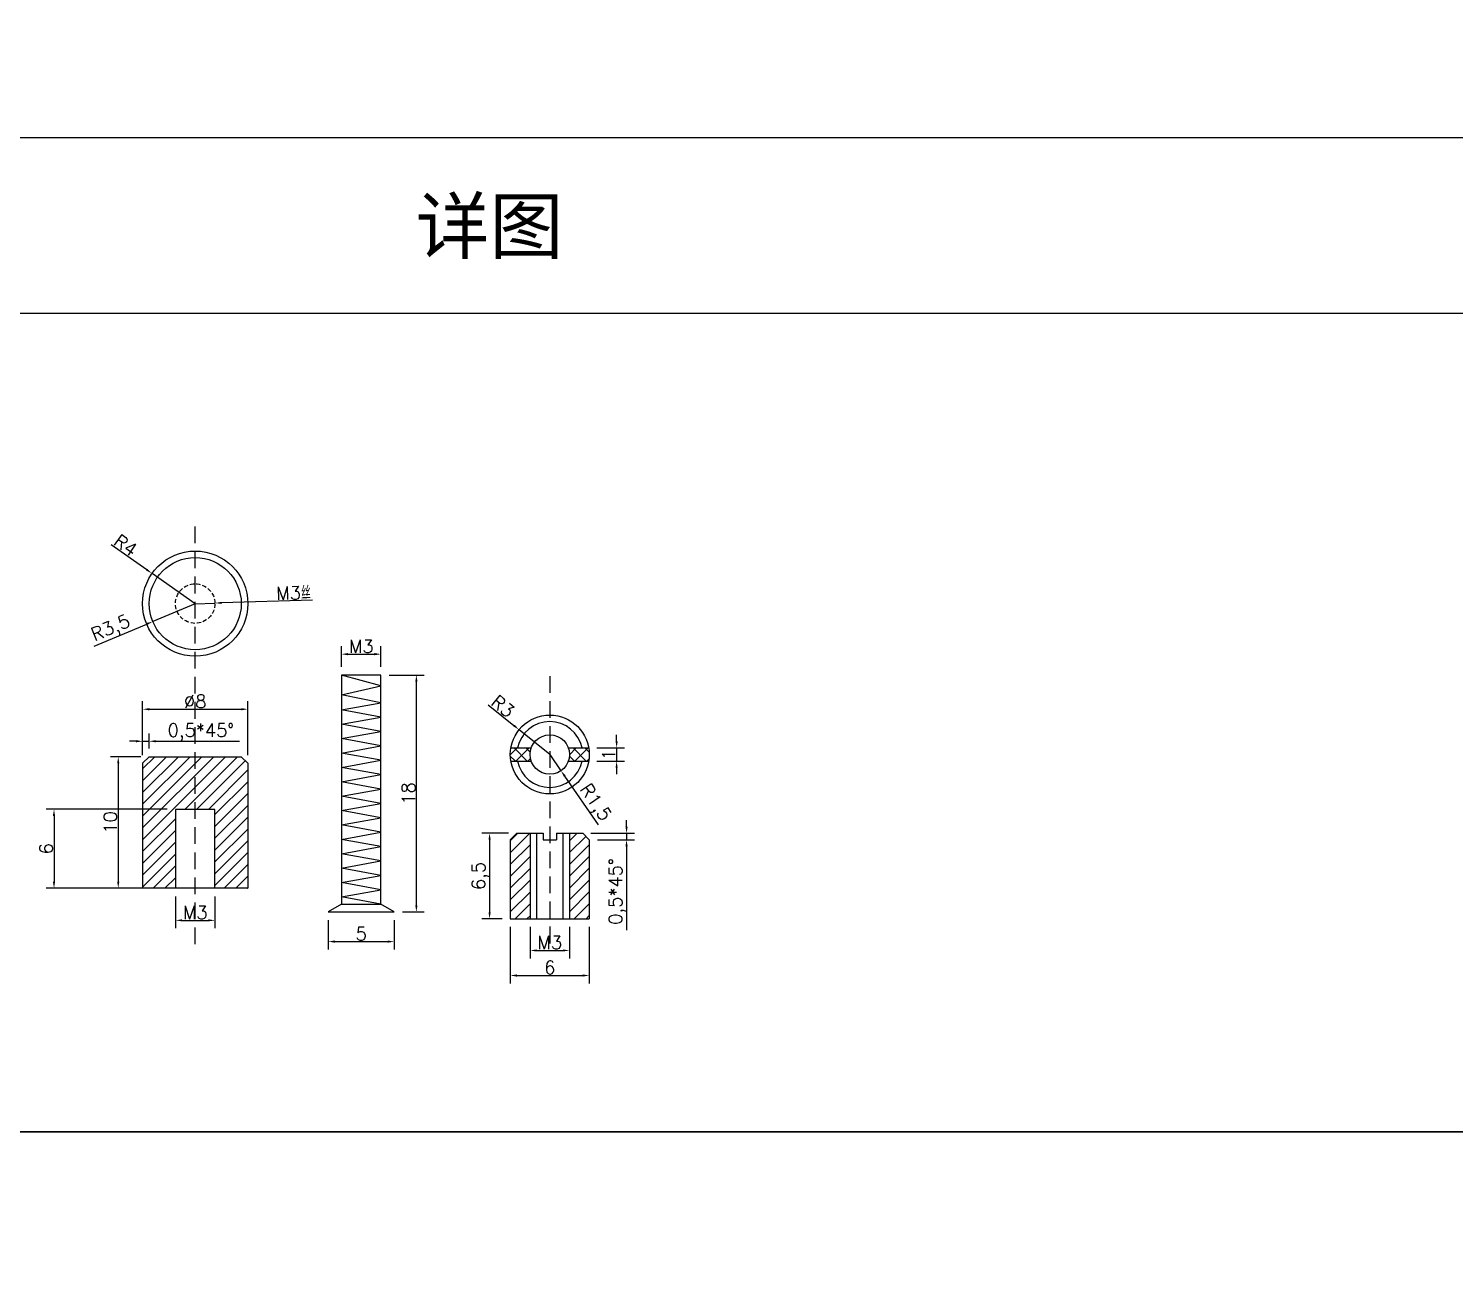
# Model space of a CAD drawing. Header units: millimetres. Extents: x 6817 to 10425, y -2870 to -164.
# Drawn here: x 10195.1 to 10303.4, y -864.2 to -769.8 of the extents above; entities that cross this region are included whole.
import ezdxf

# ---------------------------------------------------------------- set-up
doc = ezdxf.new("R2010")
doc.units = ezdxf.units.MM
doc.linetypes.add('HIDDEN', pattern=[9.525, 6.35, -3.175])
doc.layers.add('图层2', color=108, linetype='Continuous')
doc.styles.get("Standard").update_dxf_attribs({"font": 'txt', "bigfont": 'gbcbig.shx'})
doc.dimstyles.new('ISO-25', dxfattribs={"dimtxt": 1, "dimasz": 0.5, "dimexe": 0.6, "dimexo": 0.625, "dimgap": 0.1, "dimtad": 1, "dimtxsty": 'Standard', "dimcen": 2.5, "dimadec": 0, "dimazin": 0, "dimtfac": 1, "dimtmove": 0, "dimatfit": 3, "dimfxl": 1, "dimarcsym": 0})

# ---------------------------------------------------------------- blocks, each defined once
blk = doc.blocks.new('*D303')
at = {"layer": 'Defpoints', "color": 0, "linetype": 'ByBlock', "transparency": 16777216}
for p in [(10221.83, -817.38), (10218.83, -818.97), (10221.83, -818.97)]:
    blk.add_point(p, dxfattribs=at)
at = {"layer": '图层2', "color": 0, "linetype": 'ByBlock', "lineweight": -2, "transparency": 16777216}
for p, q in [((10218.83, -818.35), (10218.83, -816.78)), ((10221.83, -818.35), (10221.83, -816.78)), ((10219.33, -817.38), (10221.33, -817.38))]:
    blk.add_line(p, q, dxfattribs=at)
at = {"layer": '图层2', "color": 0, "linetype": 'ByBlock', "transparency": 16777216}
for points in [[(10219.33, -817.29), (10219.33, -817.46), (10218.83, -817.38)], [(10221.33, -817.29), (10221.33, -817.46), (10221.83, -817.38)]]:
    blk.add_solid(points, dxfattribs=at)
at = {"layer": '图层2', "color": 0, "linetype": 'ByBlock', "transparency": 16777216, "insert": (10220.33, -816.78), "char_height": 1, "attachment_point": 5}
blk.add_mtext('M3', dxfattribs=at)
blk = doc.blocks.new('*D304')
at = {"layer": 'Defpoints', "color": 0, "linetype": 'ByBlock', "transparency": 16777216}
for p in [(10221.83, -818.97), (10222.83, -836.97), (10224.52, -836.97)]:
    blk.add_point(p, dxfattribs=at)
at = {"layer": '图层2', "color": 0, "linetype": 'ByBlock', "lineweight": -2, "transparency": 16777216}
for p, q in [((10222.46, -818.97), (10225.12, -818.97)), ((10224.52, -819.47), (10224.52, -836.47)), ((10223.46, -836.97), (10225.12, -836.97))]:
    blk.add_line(p, q, dxfattribs=at)
at = {"layer": '图层2', "color": 0, "linetype": 'ByBlock', "transparency": 16777216}
for points in [[(10224.44, -819.47), (10224.61, -819.47), (10224.52, -818.97)], [(10224.44, -836.47), (10224.61, -836.47), (10224.52, -836.97)]]:
    blk.add_solid(points, dxfattribs=at)
at = {"layer": '图层2', "color": 0, "linetype": 'ByBlock', "transparency": 16777216, "insert": (10223.92, -827.97), "char_height": 1, "attachment_point": 5, "rotation": 90}
blk.add_mtext('18', dxfattribs=at)
blk = doc.blocks.new('*D305')
at = {"layer": 'Defpoints', "color": 0, "linetype": 'ByBlock', "transparency": 16777216}
for p in [(10204.22, -824), (10204.22, -825.17), (10203.72, -825.67)]:
    blk.add_point(p, dxfattribs=at)
at = {"layer": '图层2', "color": 0, "linetype": 'ByBlock', "lineweight": -2, "transparency": 16777216}
for p, q in [((10203.72, -825.05), (10203.72, -823.4)), ((10204.22, -824.55), (10204.22, -823.4)), ((10203.22, -824), (10202.72, -824)), ((10203.72, -824), (10204.22, -824)), ((10204.72, -824), (10211.08, -824))]:
    blk.add_line(p, q, dxfattribs=at)
at = {"layer": '图层2', "color": 0, "linetype": 'ByBlock', "transparency": 16777216}
for points in [[(10203.22, -823.91), (10203.22, -824.08), (10203.72, -824)], [(10204.72, -823.91), (10204.72, -824.08), (10204.22, -824)]]:
    blk.add_solid(points, dxfattribs=at)
at = {"layer": '图层2', "color": 0, "linetype": 'ByBlock', "transparency": 16777216, "insert": (10208.15, -823.31), "char_height": 1, "attachment_point": 5}
blk.add_mtext('0,5*45%%d', dxfattribs=at)
blk = doc.blocks.new('*D306')
at = {"layer": 'Defpoints', "color": 0, "linetype": 'ByBlock', "transparency": 16777216}
for p in [(10211.72, -821.56), (10203.72, -825.67), (10211.72, -825.67)]:
    blk.add_point(p, dxfattribs=at)
at = {"layer": '图层2', "color": 0, "linetype": 'ByBlock', "lineweight": -2, "transparency": 16777216}
for p, q in [((10203.72, -825.05), (10203.72, -820.96)), ((10211.72, -825.05), (10211.72, -820.96)), ((10204.22, -821.56), (10211.22, -821.56))]:
    blk.add_line(p, q, dxfattribs=at)
at = {"layer": '图层2', "color": 0, "linetype": 'ByBlock', "transparency": 16777216}
for points in [[(10204.22, -821.48), (10204.22, -821.65), (10203.72, -821.56)], [(10211.22, -821.48), (10211.22, -821.65), (10211.72, -821.56)]]:
    blk.add_solid(points, dxfattribs=at)
at = {"layer": '图层2', "color": 0, "linetype": 'ByBlock', "transparency": 16777216, "insert": (10207.72, -820.96), "char_height": 1, "attachment_point": 5}
blk.add_mtext('%%C8', dxfattribs=at)
blk = doc.blocks.new('*D307')
at = {"layer": 'Defpoints', "color": 0, "linetype": 'ByBlock', "transparency": 16777216}
for p in [(10204.22, -825.17), (10201.87, -835.17), (10203.72, -835.17)]:
    blk.add_point(p, dxfattribs=at)
at = {"layer": '图层2', "color": 0, "linetype": 'ByBlock', "lineweight": -2, "transparency": 16777216}
for p, q in [((10203.59, -825.17), (10201.27, -825.17)), ((10201.87, -825.67), (10201.87, -834.67)), ((10203.09, -835.17), (10201.27, -835.17))]:
    blk.add_line(p, q, dxfattribs=at)
at = {"layer": '图层2', "color": 0, "linetype": 'ByBlock', "transparency": 16777216}
for points in [[(10201.79, -825.67), (10201.95, -825.67), (10201.87, -825.17)], [(10201.79, -834.67), (10201.95, -834.67), (10201.87, -835.17)]]:
    blk.add_solid(points, dxfattribs=at)
at = {"layer": '图层2', "color": 0, "linetype": 'ByBlock', "transparency": 16777216, "insert": (10201.27, -830.17), "char_height": 1, "attachment_point": 5, "rotation": 90}
blk.add_mtext('10', dxfattribs=at)
blk = doc.blocks.new('*D308')
at = {"layer": 'Defpoints', "color": 0, "linetype": 'ByBlock', "transparency": 16777216}
for p in [(10206.22, -835.17), (10209.22, -835.17), (10209.22, -837.61)]:
    blk.add_point(p, dxfattribs=at)
at = {"layer": '图层2', "color": 0, "linetype": 'ByBlock', "lineweight": -2, "transparency": 16777216}
for p, q in [((10206.22, -835.8), (10206.22, -838.21)), ((10209.22, -835.8), (10209.22, -838.21)), ((10206.72, -837.61), (10208.72, -837.61))]:
    blk.add_line(p, q, dxfattribs=at)
at = {"layer": '图层2', "color": 0, "linetype": 'ByBlock', "transparency": 16777216}
for points in [[(10206.72, -837.53), (10206.72, -837.69), (10206.22, -837.61)], [(10208.72, -837.53), (10208.72, -837.69), (10209.22, -837.61)]]:
    blk.add_solid(points, dxfattribs=at)
at = {"layer": '图层2', "color": 0, "linetype": 'ByBlock', "transparency": 16777216, "insert": (10207.72, -837.01), "char_height": 1, "attachment_point": 5}
blk.add_mtext('M3', dxfattribs=at)
blk = doc.blocks.new('*D309')
at = {"layer": 'Defpoints', "color": 0, "linetype": 'ByBlock', "transparency": 16777216}
for p in [(10232.33, -823.12), (10234.66, -825.01)]:
    blk.add_point(p, dxfattribs=at)
at = {"layer": '图层2', "color": 0, "linetype": 'ByBlock', "lineweight": -2, "transparency": 16777216}
for p, q in [((10229.99, -821.22), (10231.94, -822.8)), ((10234.66, -825.01), (10232.33, -823.12))]:
    blk.add_line(p, q, dxfattribs=at)
at = {"layer": '图层2', "color": 0, "linetype": 'ByBlock', "transparency": 16777216}
blk.add_solid([(10231.99, -822.74), (10231.89, -822.87), (10232.33, -823.12)], dxfattribs=at)
at = {"layer": '图层2', "color": 0, "linetype": 'ByBlock', "transparency": 16777216, "insert": (10231.09, -821.34), "char_height": 1, "attachment_point": 5, "rotation": 320.9601}
blk.add_mtext('R3', dxfattribs=at)
blk = doc.blocks.new('*D310')
at = {"layer": 'Defpoints', "color": 0, "linetype": 'ByBlock', "transparency": 16777216}
for p in [(10237.62, -824.51), (10237.62, -825.51), (10239.74, -825.51)]:
    blk.add_point(p, dxfattribs=at)
at = {"layer": '图层2', "color": 0, "linetype": 'ByBlock', "lineweight": -2, "transparency": 16777216}
for p, q in [((10238.24, -824.51), (10240.34, -824.51)), ((10239.74, -824.01), (10239.74, -823.51)), ((10239.74, -824.51), (10239.74, -825.51)), ((10238.24, -825.51), (10240.34, -825.51)), ((10239.74, -826.01), (10239.74, -826.51))]:
    blk.add_line(p, q, dxfattribs=at)
at = {"layer": '图层2', "color": 0, "linetype": 'ByBlock', "transparency": 16777216}
for points in [[(10239.66, -824.01), (10239.82, -824.01), (10239.74, -824.51)], [(10239.66, -826.01), (10239.82, -826.01), (10239.74, -825.51)]]:
    blk.add_solid(points, dxfattribs=at)
at = {"layer": '图层2', "color": 0, "linetype": 'ByBlock', "transparency": 16777216, "insert": (10239.14, -825.01), "char_height": 1, "attachment_point": 5, "rotation": 90}
blk.add_mtext('1', dxfattribs=at)
blk = doc.blocks.new('*D311')
at = {"layer": 'Defpoints', "color": 0, "linetype": 'ByBlock', "transparency": 16777216}
for p in [(10234.66, -825.01), (10235.51, -826.24)]:
    blk.add_point(p, dxfattribs=at)
at = {"layer": '图层2', "color": 0, "linetype": 'ByBlock', "lineweight": -2, "transparency": 16777216}
for p, q in [((10234.66, -825.01), (10235.51, -826.24)), ((10238.35, -830.34), (10235.8, -826.65))]:
    blk.add_line(p, q, dxfattribs=at)
at = {"layer": '图层2', "color": 0, "linetype": 'ByBlock', "transparency": 16777216}
blk.add_solid([(10235.87, -826.6), (10235.73, -826.7), (10235.51, -826.24)], dxfattribs=at)
at = {"layer": '图层2', "color": 0, "linetype": 'ByBlock', "transparency": 16777216, "insert": (10238.05, -828.71), "char_height": 1, "attachment_point": 5, "rotation": 304.6901}
blk.add_mtext('R1,5', dxfattribs=at)
blk = doc.blocks.new('*D312')
at = {"layer": 'Defpoints', "color": 0, "linetype": 'ByBlock', "transparency": 16777216}
for p in [(10204.44, -811.24), (10207.72, -813.54)]:
    blk.add_point(p, dxfattribs=at)
at = {"layer": '图层2', "color": 0, "linetype": 'ByBlock', "lineweight": -2, "transparency": 16777216}
for p, q in [((10201.32, -809.05), (10204.03, -810.95)), ((10207.72, -813.54), (10204.44, -811.24))]:
    blk.add_line(p, q, dxfattribs=at)
at = {"layer": '图层2', "color": 0, "linetype": 'ByBlock', "transparency": 16777216}
blk.add_solid([(10204.08, -810.89), (10203.98, -811.02), (10204.44, -811.24)], dxfattribs=at)
at = {"layer": '图层2', "color": 0, "linetype": 'ByBlock', "transparency": 16777216, "insert": (10202.43, -809.1), "char_height": 1, "attachment_point": 5, "rotation": 324.9754}
blk.add_mtext('R4', dxfattribs=at)
blk = doc.blocks.new('*D313')
at = {"layer": 'Defpoints', "color": 0, "linetype": 'ByBlock', "transparency": 16777216}
for p in [(10207.72, -813.54), (10204.49, -814.9)]:
    blk.add_point(p, dxfattribs=at)
at = {"layer": '图层2', "color": 0, "linetype": 'ByBlock', "lineweight": -2, "transparency": 16777216}
for p, q in [((10207.72, -813.54), (10204.49, -814.9)), ((10200.04, -816.77), (10204.03, -815.09))]:
    blk.add_line(p, q, dxfattribs=at)
at = {"layer": '图层2', "color": 0, "linetype": 'ByBlock', "transparency": 16777216}
blk.add_solid([(10204, -815.01), (10204.06, -815.17), (10204.49, -814.9)], dxfattribs=at)
at = {"layer": '图层2', "color": 0, "linetype": 'ByBlock', "transparency": 16777216, "insert": (10201.33, -815.49), "char_height": 1, "attachment_point": 5, "rotation": 22.8746}
blk.add_mtext('R3,5', dxfattribs=at)
blk = doc.blocks.new('*D314')
at = {"layer": 'Defpoints', "color": 0, "linetype": 'ByBlock', "transparency": 16777216}
for p in [(10207.72, -813.54), (10209.22, -813.49)]:
    blk.add_point(p, dxfattribs=at)
at = {"layer": '图层2', "color": 0, "linetype": 'ByBlock', "lineweight": -2, "transparency": 16777216}
for p, q in [((10207.72, -813.54), (10209.22, -813.49)), ((10216.64, -813.28), (10209.72, -813.48))]:
    blk.add_line(p, q, dxfattribs=at)
at = {"layer": '图层2', "color": 0, "linetype": 'ByBlock', "transparency": 16777216}
blk.add_solid([(10209.71, -813.4), (10209.72, -813.56), (10209.22, -813.49)], dxfattribs=at)
at = {"layer": '图层2', "color": 0, "linetype": 'ByBlock', "transparency": 16777216, "insert": (10215.18, -812.72), "char_height": 1, "attachment_point": 5, "rotation": 1.648}
blk.add_mtext('M3丝', dxfattribs=at)
blk = doc.blocks.new('*D511')
at = {"layer": 'Defpoints', "color": 0, "linetype": 'ByBlock', "transparency": 16777216}
for p in [(10217.83, -836.97), (10222.83, -836.97), (10222.83, -839.23)]:
    blk.add_point(p, dxfattribs=at)
at = {"layer": '图层2', "color": 0, "linetype": 'ByBlock', "lineweight": -2, "transparency": 16777216}
for p, q in [((10217.83, -837.6), (10217.83, -839.83)), ((10222.83, -837.6), (10222.83, -839.83)), ((10218.33, -839.23), (10222.33, -839.23))]:
    blk.add_line(p, q, dxfattribs=at)
at = {"layer": '图层2', "color": 0, "linetype": 'ByBlock', "transparency": 16777216}
for points in [[(10218.33, -839.14), (10218.33, -839.31), (10217.83, -839.23)], [(10222.33, -839.14), (10222.33, -839.31), (10222.83, -839.23)]]:
    blk.add_solid(points, dxfattribs=at)
at = {"layer": '图层2', "color": 0, "linetype": 'ByBlock', "transparency": 16777216, "insert": (10220.33, -838.63), "char_height": 1, "attachment_point": 5}
blk.add_mtext('5', dxfattribs=at)
blk = doc.blocks.new('*D512')
at = {"layer": 'Defpoints', "color": 0, "linetype": 'ByBlock', "transparency": 16777216}
for p in [(10232.16, -830.99), (10230.09, -837.49), (10231.66, -837.49)]:
    blk.add_point(p, dxfattribs=at)
at = {"layer": '图层2', "color": 0, "linetype": 'ByBlock', "lineweight": -2, "transparency": 16777216}
for p, q in [((10231.53, -830.99), (10229.49, -830.99)), ((10230.09, -831.49), (10230.09, -836.99)), ((10231.03, -837.49), (10229.49, -837.49))]:
    blk.add_line(p, q, dxfattribs=at)
at = {"layer": '图层2', "color": 0, "linetype": 'ByBlock', "transparency": 16777216}
for points in [[(10230, -831.49), (10230.17, -831.49), (10230.09, -830.99)], [(10230, -836.99), (10230.17, -836.99), (10230.09, -837.49)]]:
    blk.add_solid(points, dxfattribs=at)
at = {"layer": '图层2', "color": 0, "linetype": 'ByBlock', "transparency": 16777216, "insert": (10229.4, -834.24), "char_height": 1, "attachment_point": 5, "rotation": 90}
blk.add_mtext('6,5', dxfattribs=at)
blk = doc.blocks.new('*D290')
at = {"layer": 'Defpoints', "color": 0, "linetype": 'ByBlock', "transparency": 16777216}
for p in [(10231.66, -837.49), (10237.66, -837.49), (10237.66, -841.8)]:
    blk.add_point(p, dxfattribs=at)
at = {"layer": '图层2', "color": 0, "linetype": 'ByBlock', "lineweight": -2, "transparency": 16777216}
for p, q in [((10231.66, -838.11), (10231.66, -842.4)), ((10237.66, -838.11), (10237.66, -842.4)), ((10232.16, -841.8), (10237.16, -841.8))]:
    blk.add_line(p, q, dxfattribs=at)
at = {"layer": '图层2', "color": 0, "linetype": 'ByBlock', "transparency": 16777216}
for points in [[(10232.16, -841.72), (10232.16, -841.89), (10231.66, -841.8)], [(10237.16, -841.72), (10237.16, -841.89), (10237.66, -841.8)]]:
    blk.add_solid(points, dxfattribs=at)
at = {"layer": '图层2', "color": 0, "linetype": 'ByBlock', "transparency": 16777216, "insert": (10234.66, -841.2), "char_height": 1, "attachment_point": 5}
blk.add_mtext('6', dxfattribs=at)
blk = doc.blocks.new('*D291')
at = {"layer": 'Defpoints', "color": 0, "linetype": 'ByBlock', "transparency": 16777216}
for p in [(10233.16, -837.49), (10236.16, -837.49), (10236.16, -839.9)]:
    blk.add_point(p, dxfattribs=at)
at = {"layer": '图层2', "color": 0, "linetype": 'ByBlock', "lineweight": -2, "transparency": 16777216}
for p, q in [((10233.16, -838.11), (10233.16, -840.5)), ((10236.16, -838.11), (10236.16, -840.5)), ((10233.66, -839.9), (10235.66, -839.9))]:
    blk.add_line(p, q, dxfattribs=at)
at = {"layer": '图层2', "color": 0, "linetype": 'ByBlock', "transparency": 16777216}
for points in [[(10233.66, -839.82), (10233.66, -839.98), (10233.16, -839.9)], [(10235.66, -839.82), (10235.66, -839.98), (10236.16, -839.9)]]:
    blk.add_solid(points, dxfattribs=at)
at = {"layer": '图层2', "color": 0, "linetype": 'ByBlock', "transparency": 16777216, "insert": (10234.66, -839.3), "char_height": 1, "attachment_point": 5}
blk.add_mtext('M3', dxfattribs=at)
blk = doc.blocks.new('*D513')
at = {"layer": 'Defpoints', "color": 0, "linetype": 'ByBlock', "transparency": 16777216}
for p in [(10237.16, -830.99), (10237.66, -831.49), (10240.49, -831.49)]:
    blk.add_point(p, dxfattribs=at)
at = {"layer": '图层2', "color": 0, "linetype": 'ByBlock', "lineweight": -2, "transparency": 16777216}
for p, q in [((10240.49, -830.49), (10240.49, -829.99)), ((10237.78, -830.99), (10241.09, -830.99)), ((10240.49, -830.99), (10240.49, -831.49)), ((10238.28, -831.49), (10241.09, -831.49)), ((10240.49, -831.99), (10240.49, -838.36))]:
    blk.add_line(p, q, dxfattribs=at)
at = {"layer": '图层2', "color": 0, "linetype": 'ByBlock', "transparency": 16777216}
for points in [[(10240.41, -830.49), (10240.58, -830.49), (10240.49, -830.99)], [(10240.41, -831.99), (10240.58, -831.99), (10240.49, -831.49)]]:
    blk.add_solid(points, dxfattribs=at)
at = {"layer": '图层2', "color": 0, "linetype": 'ByBlock', "transparency": 16777216, "insert": (10239.81, -835.42), "char_height": 1, "attachment_point": 5, "rotation": 90}
blk.add_mtext('0,5*45%%D', dxfattribs=at)
blk = doc.blocks.new('*D1936')
at = {"layer": 'Defpoints', "color": 0, "linetype": 'ByBlock'}
for p in [(10206.22, -829.17), (10196.99, -835.17), (10206.22, -835.17)]:
    blk.add_point(p, dxfattribs=at)
at = {"layer": '图层2', "color": 0, "linetype": 'ByBlock', "lineweight": -2}
for p, q in [((10205.59, -829.17), (10196.39, -829.17)), ((10196.99, -829.67), (10196.99, -834.67)), ((10205.59, -835.17), (10196.39, -835.17))]:
    blk.add_line(p, q, dxfattribs=at)
at = {"layer": '图层2', "color": 0, "linetype": 'ByBlock'}
for points in [[(10196.9, -829.67), (10197.07, -829.67), (10196.99, -829.17)], [(10196.9, -834.67), (10197.07, -834.67), (10196.99, -835.17)]]:
    blk.add_solid(points, dxfattribs=at)
at = {"layer": '图层2', "color": 0, "linetype": 'ByBlock', "insert": (10196.39, -832.17), "char_height": 1, "attachment_point": 5, "rotation": 90}
blk.add_mtext('6', dxfattribs=at)
blk = doc.blocks.new('*D2126')
at = {"layer": 'Defpoints', "color": 0, "linetype": 'ByBlock'}
for p in [(10223.66, -339.2), (10223.66, -344.88), (10247.6, -344.88)]:
    blk.add_point(p, dxfattribs=at)
at = {"layer": 'Defpoints', "color": 0, "linetype": 'ByBlock', "transparency": 16777216}
for p in [(8490.81, -2490.52), (8490.81, -2500.59), (8495.81, -2500.59)]:
    blk.add_point(p, dxfattribs=at)
at = {"layer": '图层2', "color": 0, "linetype": 'ByBlock', "lineweight": -2}
for p, q in [((10224.28, -339.2), (10248.2, -339.2)), ((10247.6, -339.7), (10247.6, -344.38)), ((10224.28, -344.88), (10248.2, -344.88))]:
    blk.add_line(p, q, dxfattribs=at)
at = {"layer": '图层2', "color": 0, "linetype": 'ByBlock', "lineweight": -2, "transparency": 16777216}
for p, q in [((8490.81, -2499.97), (8490.81, -2489.92)), ((8495.81, -2499.97), (8495.81, -2489.92)), ((8495.31, -2490.52), (8491.31, -2490.52))]:
    blk.add_line(p, q, dxfattribs=at)
at = {"layer": '图层2', "color": 0, "linetype": 'ByBlock'}
for points in [[(10247.52, -339.7), (10247.69, -339.7), (10247.6, -339.2)], [(10247.52, -344.38), (10247.69, -344.38), (10247.6, -344.88)]]:
    blk.add_solid(points, dxfattribs=at)
at = {"layer": '图层2', "color": 0, "linetype": 'ByBlock', "transparency": 16777216}
for points in [[(8491.31, -2490.44), (8491.31, -2490.6), (8490.81, -2490.52)], [(8495.31, -2490.44), (8495.31, -2490.6), (8495.81, -2490.52)]]:
    blk.add_solid(points, dxfattribs=at)
at = {"layer": '图层2', "color": 0, "linetype": 'ByBlock', "insert": (10246.92, -342.04), "char_height": 1, "attachment_point": 5, "rotation": 90}
blk.add_mtext('5,67', dxfattribs=at)
at = {"layer": '图层2', "color": 0, "linetype": 'ByBlock', "transparency": 16777216, "insert": (8493.31, -2489.17), "char_height": 2.5, "attachment_point": 5}
blk.add_mtext('5', dxfattribs=at)
blk = doc.blocks.new('*D2135')
at = {"layer": 'Defpoints', "color": 0, "linetype": 'ByBlock'}
for p in [(10217.81, -308.87), (10215.31, -322.35), (10217.81, -322.35), (8520.7, -2501.9), (8521.92, -2501.88), (8521.32, -2502.94), (8534.07, -2513.08), (8534.07, -2513.08)]:
    blk.add_point(p, dxfattribs=at)
at = {"layer": '图层2', "color": 0, "linetype": 'ByBlock', "lineweight": -2}
for p, q in [((10215.31, -321.73), (10215.31, -308.27)), ((10217.81, -321.73), (10217.81, -308.27)), ((10215.81, -308.87), (10217.31, -308.87)), ((8521.6, -2500.9), (8522.67, -2499.8)), ((8520.84, -2502.55), (8519.96, -2501.85)), ((8521.46, -2501.45), (8520.82, -2500.86))]:
    blk.add_line(p, q, dxfattribs=at)
for start, end in [(138.9369, 139.8318), (135.6492, 137.293)]:
    blk.add_arc((8534.07, -2513.08), 17.43, start, end, dxfattribs=at)
at = {"layer": '图层2', "color": 0, "linetype": 'ByBlock'}
for points in [[(10215.81, -308.79), (10215.81, -308.96), (10215.31, -308.87)], [(10217.31, -308.79), (10217.31, -308.96), (10217.81, -308.87)], [(8520.81, -2501.89), (8520.68, -2501.79), (8520.43, -2502.23)], [(8520.86, -2501.58), (8520.99, -2501.69), (8521.26, -2501.26)]]:
    blk.add_solid(points, dxfattribs=at)
at = {"layer": '图层2', "color": 0, "linetype": 'ByBlock', "insert": (10216.56, -308.19), "char_height": 1, "attachment_point": 5}
blk.add_mtext('2,5', dxfattribs=at)
at = {"layer": '图层2', "color": 0, "linetype": 'ByBlock', "insert": (8521.71, -2499.93), "char_height": 1, "attachment_point": 5, "rotation": 45.6492}
blk.add_mtext('4°', dxfattribs=at)
blk = doc.blocks.new('*D2136')
at = {"layer": 'Defpoints', "color": 0, "linetype": 'ByBlock'}
for p in [(10215.31, -305.16), (10187.99, -322.35), (10215.31, -322.35), (8518.44, -2501.94), (8521.32, -2502.94), (8518.95, -2504.56), (8534.07, -2513.08), (8534.07, -2513.08)]:
    blk.add_point(p, dxfattribs=at)
at = {"layer": '图层2', "color": 0, "linetype": 'ByBlock', "lineweight": -2}
for p, q in [((10187.99, -321.73), (10187.99, -304.56)), ((10188.49, -305.16), (10214.81, -305.16)), ((10215.31, -321.73), (10215.31, -304.56)), ((8520.84, -2502.55), (8518.59, -2500.76)), ((8518.41, -2504.25), (8516.83, -2503.36))]:
    blk.add_line(p, q, dxfattribs=at)
blk.add_arc((8534.07, -2513.08), 19.19, 142.9688, 149.0795, dxfattribs=at)
at = {"layer": '图层2', "color": 0, "linetype": 'ByBlock'}
for points in [[(10188.49, -305.08), (10188.49, -305.24), (10187.99, -305.16)], [(10214.81, -305.08), (10214.81, -305.24), (10215.31, -305.16)], [(8518.68, -2501.48), (8518.81, -2501.58), (8519.06, -2501.13)], [(8517.68, -2503.27), (8517.53, -2503.18), (8517.35, -2503.66)]]:
    blk.add_solid(points, dxfattribs=at)
at = {"layer": '图层2', "color": 0, "linetype": 'ByBlock', "insert": (10201.65, -304.48), "char_height": 1, "attachment_point": 5}
blk.add_mtext('27,32', dxfattribs=at)
at = {"layer": '图层2', "color": 0, "linetype": 'ByBlock', "insert": (8517.66, -2502.03), "char_height": 1, "attachment_point": 5, "rotation": 56.0242}
blk.add_mtext('9°', dxfattribs=at)

msp = doc.modelspace()

# ---------------------------------------------------------------- hatches: boundary and pattern name
at = {"layer": '图层2', "linetype": 'ByBlock'}
h = msp.add_hatch(dxfattribs=at)
h.set_pattern_fill('ANSI37', color=4, scale=0.2)
h.set_pattern_definition([(45, (8882.3321, -11.914), (-0.4490128, 0.4490128), []), (135, (8882.3321, -11.914), (-0.4490128, -0.4490128), [])])
h.paths.add_polyline_path([(10233.246, -825.506, -0.0851642), (10233.16, -825.006, -0.0851642), (10233.246, -824.506), (10231.702, -824.506, 0.0418865), (10231.66, -825.006, 0.0418865), (10231.702, -825.506)])
h.paths.add_polyline_path([(10237.618, -825.506, 0.0418865), (10237.66, -825.006, 0.0418865), (10237.618, -824.506), (10236.074, -824.506, -0.0851642), (10236.16, -825.006, -0.0851642), (10236.074, -825.506)])
h = msp.add_hatch(dxfattribs=at)
h.set_pattern_fill('ANSI31', color=4, scale=0.2)
h.set_pattern_definition([(45, (8957.0055, -20.8192), (-0.4490128, 0.4490128), [])])
h.paths.add_polyline_path([(10206.216, -835.174), (10206.216, -829.174), (10209.216, -829.174), (10209.216, -835.174), (10211.716, -835.174), (10211.716, -825.674), (10211.216, -825.174), (10204.216, -825.174), (10203.716, -825.674), (10203.716, -835.174)])
h = msp.add_hatch(dxfattribs=at)
h.set_pattern_fill('ANSI31', color=4, scale=0.2)
h.set_pattern_definition([(45, (8889.241, -14.24107), (-0.4490128, 0.4490128), [])])
h.paths.add_polyline_path([(10231.66, -837.49), (10233.16, -837.49), (10233.16, -830.99), (10232.16, -830.99), (10231.66, -831.49)])
h.paths.add_polyline_path([(10236.16, -837.49), (10237.66, -837.49), (10237.66, -831.49), (10237.16, -830.99), (10236.16, -830.99)])

# ---------------------------------------------------------------- linework, layer by layer
at = {"layer": '图层2', "color": 2, "linetype": 'ByBlock'}
for p, q in [((10129.479, -778.098), (10425.184, -778.098)), ((10129.479, -791.449), (10425.184, -791.449)), ((10425.184, -853.694), (10129.479, -853.694)), ((10129.479, -853.694), (10425.184, -853.694))]:
    msp.add_line(p, q, dxfattribs=at)
at = {"layer": '图层2', "color": 3, "linetype": 'HIDDEN', "ltscale": 0.2}
for p, q in [((10207.716, -839.426), (10207.716, -807.479)), ((10234.66, -819.041), (10234.66, -839.448))]:
    msp.add_line(p, q, dxfattribs=at)
at = {"layer": '图层2', "color": 62, "linetype": 'ByBlock'}
for p, q in [((10231.702, -824.506), (10233.246, -824.506)), ((10236.074, -824.506), (10237.618, -824.506)), ((10203.716, -825.674), (10204.216, -825.174)), ((10204.216, -825.174), (10211.216, -825.174)), ((10211.216, -825.174), (10211.716, -825.674)), ((10231.702, -825.506), (10233.246, -825.506)), ((10236.074, -825.506), (10237.618, -825.506)), ((10203.716, -825.674), (10203.716, -835.174)), ((10211.716, -825.674), (10211.716, -835.174)), ((10232.16, -830.99), (10231.66, -831.49)), ((10232.16, -830.99), (10234.16, -830.99)), ((10233.16, -830.99), (10233.16, -837.49)), ((10233.66, -830.99), (10233.66, -837.49)), ((10234.16, -830.99), (10234.16, -831.49)), ((10235.16, -830.99), (10237.16, -830.99)), ((10235.16, -830.99), (10235.16, -831.49)), ((10235.66, -830.99), (10235.66, -837.49)), ((10236.16, -830.99), (10236.16, -837.49)), ((10237.16, -830.99), (10237.66, -831.49)), ((10231.66, -831.49), (10231.66, -837.49)), ((10234.16, -831.49), (10235.16, -831.49)), ((10237.66, -831.49), (10237.66, -837.49)), ((10211.716, -835.174), (10203.716, -835.174)), ((10231.66, -837.49), (10237.66, -837.49))]:
    msp.add_line(p, q, dxfattribs=at)
msp.add_lwpolyline([(10221.832, -818.973), (10218.832, -818.973), (10218.832, -836.373), (10217.832, -836.973), (10222.832, -836.973), (10221.832, -836.373)], close=True, dxfattribs=at)
at = {"layer": '图层2', "color": 1, "linetype": 'ByBlock'}
for points in [[(10221.832, -821.066), (10218.832, -820.475), (10221.832, -819.783), (10218.832, -818.973)], [(10218.832, -836.379), (10221.832, -836.379), (10218.832, -835.832), (10221.832, -835.285), (10218.832, -834.738), (10221.832, -834.191), (10218.832, -833.644), (10221.832, -833.097), (10218.832, -832.551), (10221.832, -832.004), (10218.832, -831.457), (10221.832, -830.91), (10218.832, -830.363), (10221.832, -829.816), (10218.832, -829.269), (10221.832, -828.722), (10218.832, -828.175), (10221.832, -827.629), (10218.832, -827.082), (10221.832, -826.535), (10218.832, -825.988), (10221.832, -825.441), (10218.832, -824.894), (10221.832, -824.347), (10218.832, -823.8), (10221.832, -823.253), (10218.832, -822.707), (10221.832, -822.16), (10218.832, -821.613), (10221.832, -821.066)]]:
    msp.add_lwpolyline(points, dxfattribs=at)
at = {"layer": '图层2', "color": 62, "linetype": 'ByBlock'}
msp.add_lwpolyline([(10209.216, -835.174), (10209.216, -829.174), (10206.216, -829.174), (10206.216, -835.174)], dxfattribs=at)
for centre, radius in [((10207.716, -813.536), 4), ((10207.716, -813.536), 3.5), ((10234.66, -825.006), 3), ((10234.66, -825.006), 1.5)]:
    msp.add_circle(centre, radius, dxfattribs=at)
at = {"layer": '图层2', "color": 62, "linetype": 'HIDDEN', "ltscale": 0.05}
msp.add_circle((10207.716, -813.536), 1.5, dxfattribs=at)
at = {"layer": '图层2', "color": 62, "linetype": 'ByBlock'}
for start, end in [(11.53696, 168.46304), (191.53696, 348.46304)]:
    msp.add_arc((10234.66, -825.006), 2.5, start, end, dxfattribs=at)

# ---------------------------------------------------------------- texts
at = {"color": 2, "insert": (10224.477, -782.775), "char_height": 4.10936, "width": 18.02773, "attachment_point": 1}
msp.add_mtext('{\\fSimSun|b0|i0|c134|p2;详图}', dxfattribs=at)

# ---------------------------------------------------------------- dimensions: what is measured, and where the dimension line sits
at = {"layer": '图层2', "color": 2, "linetype": 'ByBlock'}
for base, p1, p2, picture, middle in [((10215.309, -305.16), (10187.985, -322.353), (10215.309, -322.353), '*D2136', (10201.647, -304.476)), ((10217.809, -308.872), (10215.309, -322.353), (10217.809, -322.353), '*D2135', (10216.559, -308.188)), ((10222.832, -839.228), (10217.832, -836.973), (10222.832, -836.973), '*D511', (10220.332, -838.628)), ((10237.66, -841.805), (10231.66, -837.49), (10237.66, -837.49), '*D290', (10234.66, -841.205))]:
    dim = msp.add_linear_dim(base=base, p1=p1, p2=p2, dimstyle='ISO-25', dxfattribs=at)
    dim.commit()
    dim.dimension.update_dxf_attribs({"geometry": picture, "text_midpoint": middle})
for base, p1, p2, picture, middle in [((10247.6033, -344.8767), (10223.6566, -339.202), (10223.6566, -344.8767), '*D2126', (10246.9199, -342.0394)), ((10224.522, -836.973), (10221.832, -818.973), (10222.832, -836.973), '*D304', (10223.922, -827.973)), ((10239.741, -825.506), (10237.618, -824.506), (10237.618, -825.506), '*D310', (10239.141, -825.006)), ((10201.869, -835.174), (10204.216, -825.174), (10203.716, -835.174), '*D307', (10201.269, -830.174)), ((10230.086, -837.49), (10232.16, -830.99), (10231.66, -837.49), '*D512', (10229.403, -834.24))]:
    dim = msp.add_linear_dim(base=base, p1=p1, p2=p2, angle=90, dimstyle='ISO-25', dxfattribs=at)
    dim.commit()
    dim.dimension.update_dxf_attribs({"geometry": picture, "text_midpoint": middle})
for center, mpoint, picture, middle in [((10207.716, -813.536), (10204.441, -811.24), '*D312', (10202.086, -809.59)), ((10207.716, -813.536), (10204.491, -814.897), '*D313', (10201.595, -816.119)), ((10234.66, -825.006), (10232.33, -823.116), '*D309', (10230.714, -821.806)), ((10234.66, -825.006), (10235.514, -826.239), '*D311', (10237.491, -829.096))]:
    dim = msp.add_radius_dim(center=center, mpoint=mpoint, dimstyle='ISO-25', dxfattribs=at)
    dim.commit()
    dim.dimension.update_dxf_attribs({"geometry": picture, "text_midpoint": middle, "dimtype": 164})
dim = msp.add_radius_dim(center=(10207.716, -813.536), mpoint=(10209.216, -813.493), text='M3丝', dimstyle='ISO-25', dxfattribs=at)
dim.commit()
dim.dimension.update_dxf_attribs({"geometry": '*D314', "text_midpoint": (10215.201, -813.321), "dimtype": 164})
for base, p1, p2, text, picture, middle in [((10221.832, -817.378), (10218.832, -818.973), (10221.832, -818.973), 'M3', '*D303', (10220.332, -816.778)), ((10211.716, -821.563), (10203.716, -825.674), (10211.716, -825.674), '%%C8', '*D306', (10207.716, -820.963)), ((10204.216, -823.997), (10203.716, -825.674), (10204.216, -825.174), '<>*45%%d', '*D305', (10208.15, -823.314)), ((10209.216, -837.611), (10206.216, -835.174), (10209.216, -835.174), 'M3', '*D308', (10207.716, -837.011)), ((10236.16, -839.9), (10233.16, -837.49), (10236.16, -837.49), 'M3', '*D291', (10234.66, -839.3))]:
    dim = msp.add_linear_dim(base=base, p1=p1, p2=p2, text=text, dimstyle='ISO-25', dxfattribs=at)
    dim.commit()
    dim.dimension.update_dxf_attribs({"geometry": picture, "text_midpoint": middle})
at = {"layer": '图层2', "color": 3, "linetype": 'ByBlock'}
dim = msp.add_linear_dim(base=(10196.987, -835.174), p1=(10206.216, -829.174), p2=(10206.216, -835.174), angle=90, dimstyle='ISO-25', dxfattribs=at)
dim.commit()
dim.dimension.update_dxf_attribs({"geometry": '*D1936', "text_midpoint": (10196.387, -832.174)})
at = {"layer": '图层2', "color": 2, "linetype": 'ByBlock'}
dim = msp.add_linear_dim(base=(10240.495, -831.49), p1=(10237.16, -830.99), p2=(10237.66, -831.49), angle=90, text='<>*45%%D', dimstyle='ISO-25', dxfattribs=at)
dim.commit()
dim.dimension.update_dxf_attribs({"geometry": '*D513', "text_midpoint": (10239.812, -835.423)})

doc.saveas('drawing.dxf')
